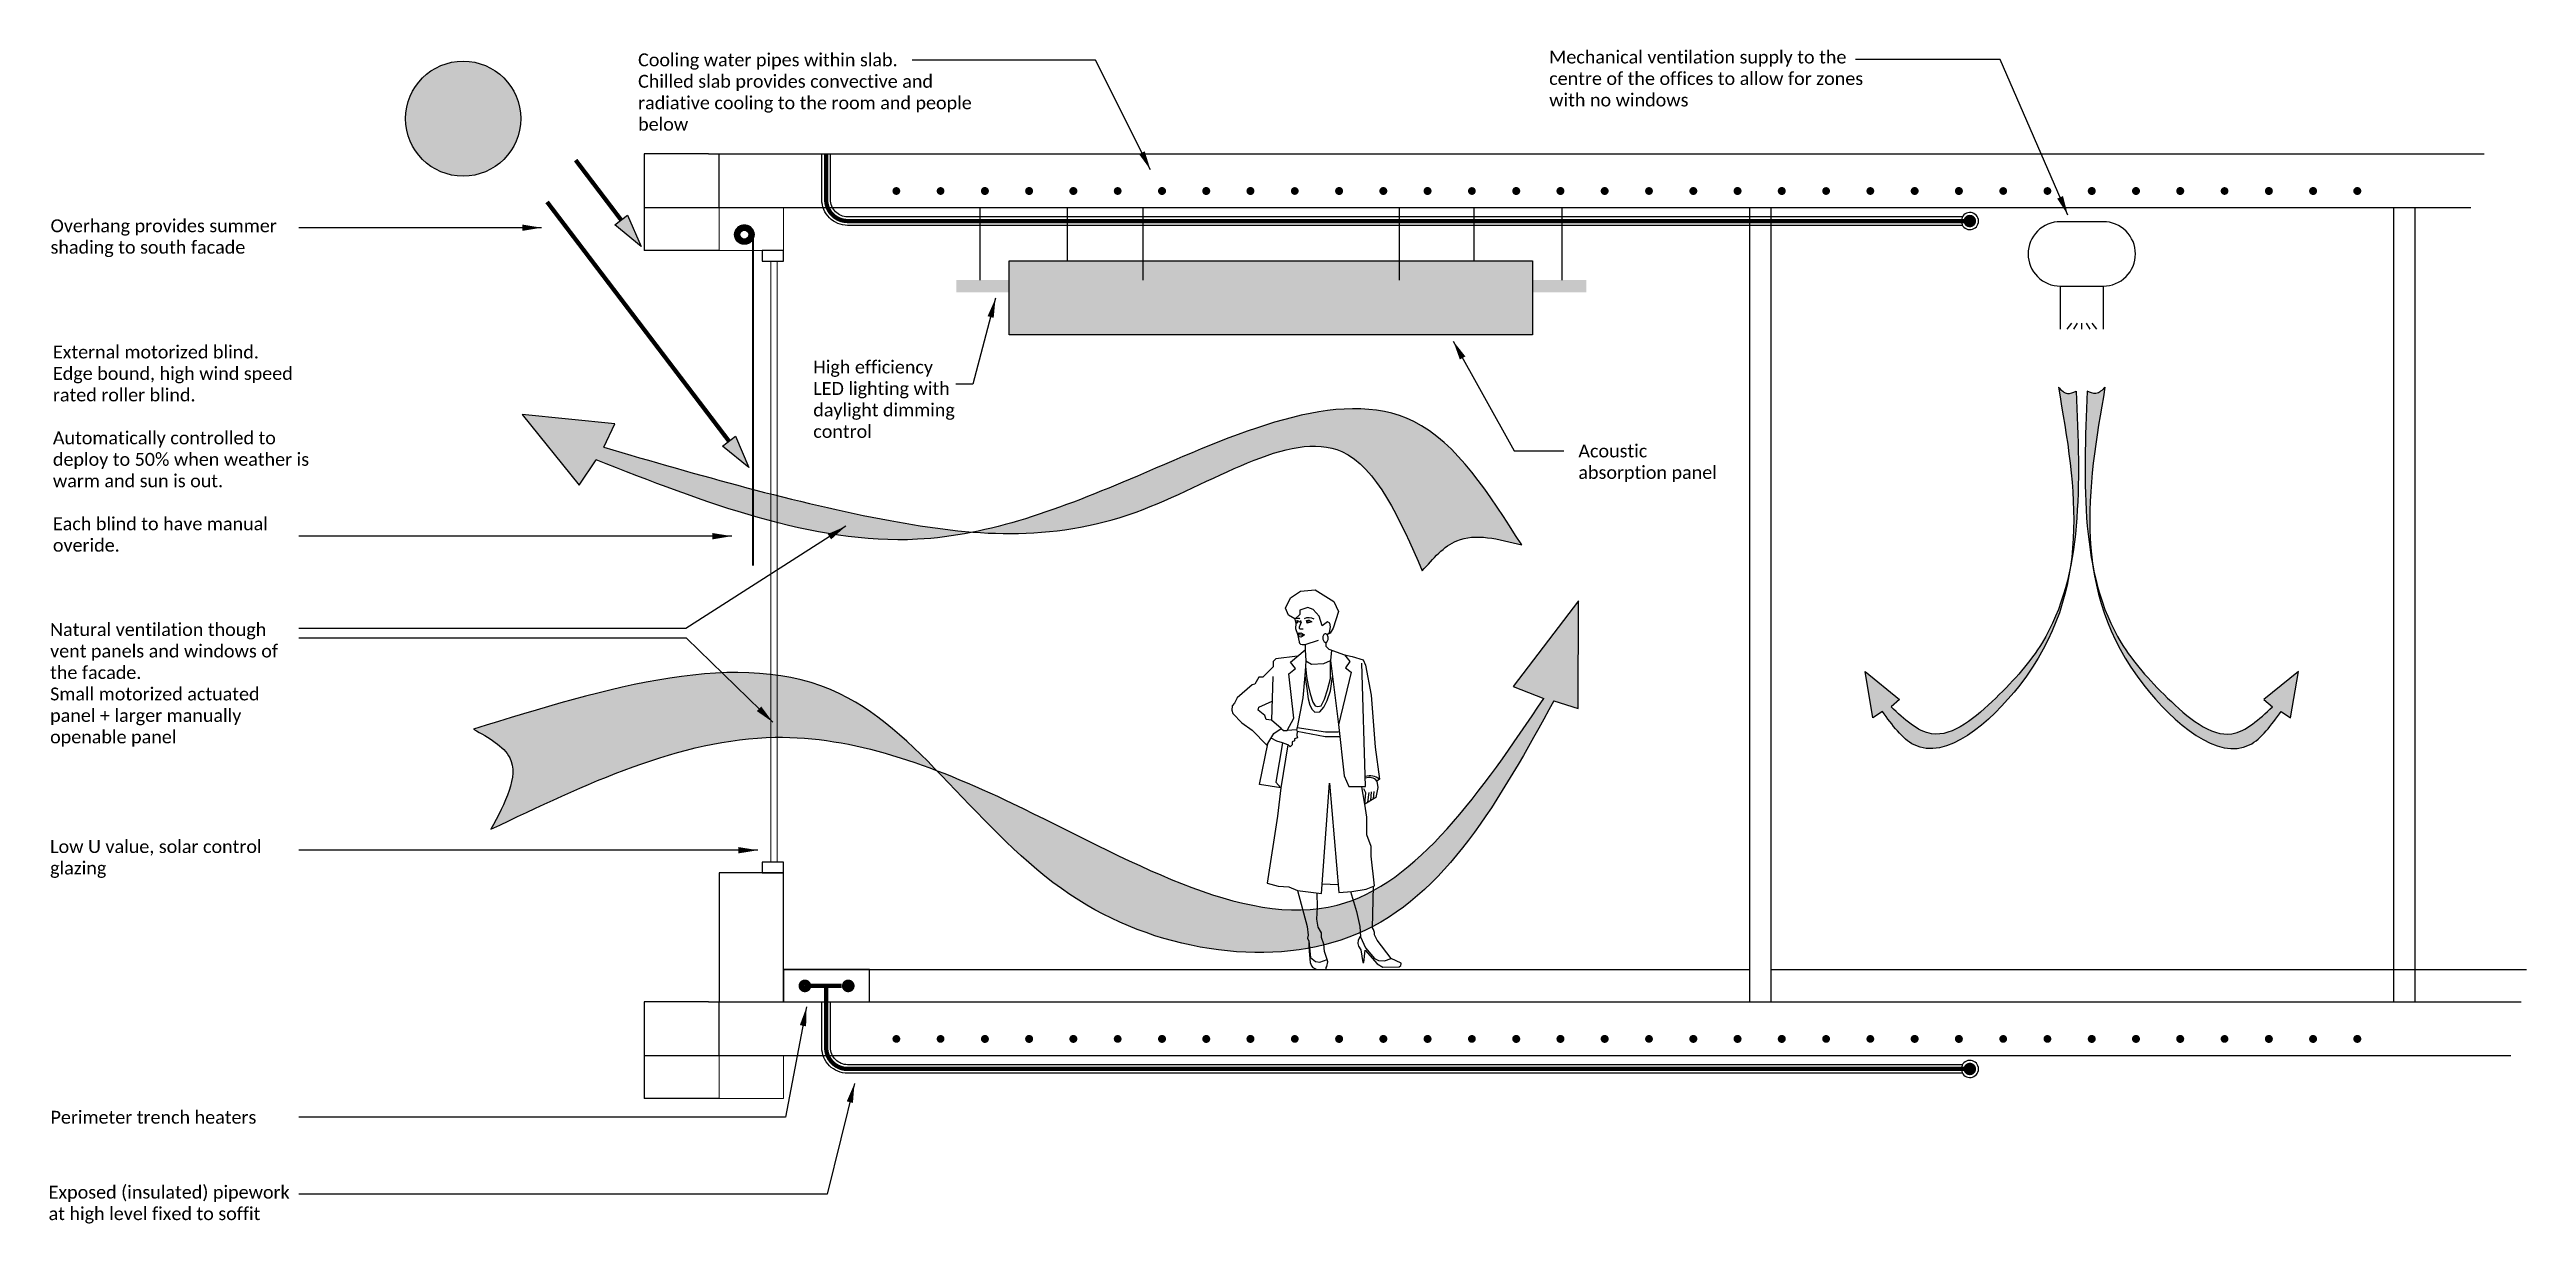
# Model space of a CAD drawing. Header units: millimetres. Extents: x 34 to 11572, y -6 to 5463.
import ezdxf

# ---------------------------------------------------------------- set-up
doc = ezdxf.new("R2010")
doc.units = ezdxf.units.MM
doc.header["$LTSCALE"] = 5
doc.header["$MEASUREMENT"] = 0
doc.linetypes.add('HIDDEN', pattern=[0.375, 0.25, -0.125])
doc.layers.get('0').update_dxf_attribs({"linetype": 'CONTINUOUS'})
doc.layers.add('details', color=18, linetype='CONTINUOUS', lineweight=5, true_color=0x000000)
doc.layers.add('DIEN HOA', color=250, linetype='CONTINUOUS')
doc.styles.add('NORMAL', font='calibril.ttf', dxfattribs={"height": 2})
doc.dimstyles.new('MFPNORM', dxfattribs={"dimtxt": 1.75, "dimasz": 3, "dimexe": 2, "dimexo": 2, "dimgap": 1, "dimtad": 1, "dimdec": 0, "dimrnd": 1, "dimdsep": 46, "dimtxsty": 'NORMAL', "dimblk": 'ARCHTICK', "dimcen": 2.5, "dimdle": 2, "dimclrd": 9, "dimclre": 9, "dimclrt": 256, "dimadec": 0, "dimazin": 0, "dimtp": 1, "dimtm": 1, "dimtfac": 1, "dimtdec": 0, "dimtmove": 2, "dimatfit": 2, "dimfxl": 1, "dimtolj": 1, "dimarcsym": 0})

# ---------------------------------------------------------------- blocks, each defined once
blk = doc.blocks.new('A$C65FF359B')
at = {"layer": 'DIEN HOA'}
for points in [[(294, 1634), (265, 1651), (251, 1683), (274, 1731), (320, 1763), (389, 1769), (476, 1715), (498, 1668), (472, 1590), (459, 1567), (444, 1560), (455, 1571), (461, 1596), (458, 1614), (447, 1620), (422, 1601), (407, 1646), (380, 1678), (355, 1687), (317, 1674), (317, 1654), (294, 1633)], [(294, 1633), (299, 1612), (297, 1589), (306, 1563), (315, 1527), (315, 1525), (316, 1520), (320, 1516), (328, 1515), (343, 1515), (405, 1535)], [(306, 1626), (306, 1615), (302, 1614), (301, 1624), (306, 1626), (320, 1618)], [(321, 1626), (322, 1618), (323, 1618), (314, 1595), (314, 1591), (318, 1587), (324, 1587), (333, 1588)], [(358, 1630), (374, 1620), (351, 1614), (348, 1626), (355, 1628), (355, 1615)], [(343, 1515), (343, 1490), (346, 1438), (344, 1413), (341, 1370), (331, 1266), (331, 1266), (305, 1128), (302, 1117), (259, 1114), (290, 1171), (266, 1377), (297, 1403), (274, 1432), (342, 1490)], [(307, 1460), (205, 1447), (194, 1435), (194, 1410), (145, 1362), (126, 1362), (108, 1329), (95, 1327), (25, 1266), (13, 1241), (2, 1229), (0, 1209), (6, 1193), (47, 1149), (47, 1149), (95, 1115), (163, 1046), (163, 1046), (197, 1100), (230, 1123), (186, 1162), (160, 1165), (154, 1184), (124, 1208), (127, 1223), (188, 1250)], [(344, 1413), (349, 1366), (356, 1324), (366, 1285), (378, 1245), (389, 1228), (402, 1225), (417, 1229), (433, 1259), (446, 1303), (460, 1356), (460, 1440)], [(346, 1438), (372, 1423), (429, 1426), (460, 1440)], [(465, 1488), (460, 1440), (497, 1141), (524, 902), (546, 853), (624, 853), (606, 1427)], [(192, 1365), (186, 1162)], [(341, 1370), (350, 1309), (357, 1261), (364, 1232), (375, 1211), (388, 1199), (410, 1200), (430, 1222), (445, 1253), (460, 1298), (469, 1365)], [(237, 1056), (205, 873), (229, 846), (130, 862), (168, 1052)], [(262, 1047), (229, 846), (213, 714), (165, 402), (216, 389), (266, 385), (306, 368), (419, 355), (455, 869), (499, 359), (560, 364), (626, 375), (666, 390), (650, 528), (650, 574), (629, 628), (630, 710), (630, 710), (621, 770), (607, 852)], [(302, 1117), (305, 1110), (303, 1090), (306, 1080), (293, 1075), (292, 1065), (281, 1061), (281, 1047), (273, 1037), (262, 1047), (237, 1056), (210, 1064), (184, 1078)], [(230, 1123), (241, 1113), (259, 1114)], [(305, 1128), (437, 1108), (498, 1108)], [(305, 1111), (435, 1086), (501, 1086)], [(635, 780), (640, 825)], [(648, 787), (652, 828)], [(660, 795), (663, 830)], [(307, 369), (352, 201), (352, 201), (357, 160), (353, 146), (360, 133), (367, 56), (391, 37), (411, 34), (445, 47), (433, 84), (430, 119), (419, 149), (419, 171), (403, 198), (396, 235), (400, 291), (399, 356)], [(422, 400), (496, 397)], [(554, 364), (581, 271), (597, 201), (600, 153), (623, 101), (666, 52), (684, 43), (712, 41), (743, 51)], [(599, 154), (589, 137), (588, 121), (591, 109), (602, 92), (611, 33), (616, 33), (622, 91), (677, 27), (704, 11), (780, 13), (788, 19), (790, 27), (789, 30), (743, 51), (677, 137), (665, 162), (665, 172), (660, 187), (656, 194), (661, 388)], [(360, 133), (360, 104), (365, 33), (372, 17), (378, 10), (397, 0), (440, 2), (440, 9), (444, 14), (448, 36), (445, 47)]]:
    blk.add_lwpolyline(points, dxfattribs=at)
at = {"layer": 'DIEN HOA', "elevation": -9}
for points in [[(300, 1636, -0.275883), (318, 1634, 0.682353)], [(340, 1636, -0.277773), (382, 1634, -0.090687)], [(688, 887, 0.226866), (623, 900, -10.20443)], [(676, 878, 0.351681), (623, 891, 4.785971)]]:
    blk.add_lwpolyline(points, format="xyb", dxfattribs=at)
at = {"layer": 'DIEN HOA'}
blk.add_lwpolyline([(310, 1561), (314, 1569), (319, 1566), (322, 1568), (339, 1560), (328, 1551, -0.673417), (311, 1561), (322, 1559), (339, 1560)], format="xyb", dxfattribs=at)
at = {"layer": 'DIEN HOA', "elevation": -9}
blk.add_lwpolyline([(450, 1545, 0.064312), (448, 1553, 0.077228), (445, 1559, 0.107167), (441, 1563, 0.145658), (436, 1564, 0.145658), (432, 1562, 0.107167), (428, 1558, 0.077228), (425, 1551, 0.064312), (425, 1543, 0.064312), (426, 1536, 0.077228), (429, 1530, 0.107167), (434, 1525, 0.145658), (438, 1524, 0.145658), (443, 1526, 0.107167), (447, 1531, 0.077228), (449, 1537, 0.064312)], format="xyb", close=True, dxfattribs=at)
for points in [[(438, 1524), (439, 1507), (453, 1492), (526, 1466), (561, 1459), (613, 1443), (623, 1418), (623, 1418), (650, 1279), (668, 1036), (688, 887), (676, 878), (681, 848), (671, 802), (621, 770), (625, 823), (616, 842)], [(526, 1466), (550, 1435), (530, 1405), (557, 1386), (497, 1140)]]:
    blk.add_lwpolyline(points, dxfattribs=at)
blk = doc.blocks.new('arrow head')
h = blk.add_hatch(color=41)
h.dxf.hatch_style = 1
h.paths.add_polyline_path([(30, 23), (-30, -23), (93, -123)])
at = {"color": 41}
for p, q in [((-30, -23), (30, 23)), ((30, 23), (93, -123)), ((93, -123), (-30, -23))]:
    blk.add_line(p, q, dxfattribs=at)
blk = doc.blocks.new('arrow 2')
at = {"true_color": 0xfee1e2}
h = blk.add_hatch(color=7, dxfattribs=at)
h.dxf.hatch_style = 1
edge = h.paths.add_edge_path()
edge.add_spline(control_points=[(8433, 2845), (8679, 2827), (9263, 2867), (10154, 3506), (10418, 2906), (10524, 2664)], knot_values=[1773.639181, 1773.639181, 1773.639181, 1773.639181, 2522.998788, 3521.624684, 4192.275971, 4192.275971, 4192.275971, 4192.275971], degree=3, periodic=0)
edge.add_spline(control_points=[(10524, 2664), (10574, 2722), (10695, 2861), (10879, 2813), (10987, 2785)], knot_values=[0, 0, 0, 0, 213.636469, 515.835119, 515.835119, 515.835119, 515.835119], degree=3, periodic=0)
edge.add_spline(control_points=[(10987, 2785), (10836, 3023), (10427, 3669), (9343, 3154), (8681, 2895), (8433, 2845)], knot_values=[0, 0, 0, 0, 764.372595, 2075.829069, 2865.548781, 2865.548781, 2865.548781, 2865.548781], degree=3, periodic=0)
h = blk.add_hatch(color=7, dxfattribs=at)
h.dxf.hatch_style = 1
edge = h.paths.add_edge_path()
edge.add_line((6712, 3240), (6762, 3349))
edge.add_line((6762, 3349), (6331, 3393))
edge.add_line((6331, 3393), (6597, 3063))
edge.add_line((6597, 3063), (6675, 3181))
edge.add_spline(control_points=[(6675, 3181), (7180, 2984), (7777, 2751), (8346, 2828), (8433, 2845)], knot_values=[2865.548781, 2865.548781, 2865.548781, 2865.548781, 4408.184879, 4685.174474, 4685.174474, 4685.174474, 4685.174474], degree=3, periodic=0)
edge.add_spline(control_points=[(8433, 2845), (8303, 2855), (7726, 2944), (7155, 3111), (6712, 3240)], knot_values=[0, 0, 0, 0, 397.158991, 1773.639181, 1773.639181, 1773.639181, 1773.639181], degree=3, periodic=0)
at = {"color": 7, "true_color": 0xfee1e2, "flags": 128}
blk.add_lwpolyline([(6712, 3240), (6762, 3349), (6331, 3393), (6597, 3063), (6675, 3181)], dxfattribs=at)
at = {"color": 7, "true_color": 0xfee1e2}
for points, knots in [([(10987, 2785), (10836, 3023), (10427, 3669), (9238, 3104), (8035, 2650), (7180, 2984), (6675, 3181)], [0, 0, 0, 0, 764.372595, 2075.829069, 3142.538376, 4685.174474, 4685.174474, 4685.174474, 4685.174474]), ([(6712, 3240), (7155, 3111), (7968, 2873), (9117, 2762), (10154, 3506), (10418, 2906), (10524, 2664)], [0, 0, 0, 0, 1376.48019, 2522.998788, 3521.624684, 4192.275971, 4192.275971, 4192.275971, 4192.275971]), ([(10524, 2664), (10574, 2722), (10695, 2861), (10879, 2813), (10987, 2785)], [0, 0, 0, 0, 213.636469, 515.835119, 515.835119, 515.835119, 515.835119])]:
    blk.add_open_spline(points, degree=3, knots=knots, dxfattribs=at)
blk = doc.blocks.new('arrow 1')
at = {"true_color": 0xe0fafa}
h = blk.add_hatch(color=7, dxfattribs=at)
h.dxf.hatch_style = 1
edge = h.paths.add_edge_path()
edge.add_spline(control_points=[(10792.7, 1382.1), (10548.3, 1022), (10019.7, 242.6), (9061.1, 831.6), (8533.3, 1065.5), (8436.3, 1102.6)], knot_values=[1815.896739, 1815.896739, 1815.896739, 1815.896739, 2950.382294, 4270.815485, 4571.275775, 4571.275775, 4571.275775, 4571.275775], degree=3, periodic=0)
edge.add_spline(control_points=[(8436.3, 1102.6), (8604.4, 930.5), (9027, 435), (10221.5, 266.2), (10622.4, 993.7), (10831.8, 1373.5)], knot_values=[0, 0, 0, 0, 716.164615, 1802.4177, 2989.144962, 2989.144962, 2989.144962, 2989.144962], degree=3, periodic=0)
edge.add_line((10831.8, 1373.5), (10925.8, 1343.9))
edge.add_line((10925.8, 1343.9), (10927.7, 1760.9))
edge.add_line((10927.7, 1760.9), (10673.2, 1429.5))
edge.add_line((10673.2, 1429.5), (10792.7, 1382.1))
h = blk.add_hatch(color=7, dxfattribs=at)
h.dxf.hatch_style = 1
edge = h.paths.add_edge_path()
edge.add_spline(control_points=[(8436.3, 1102.6), (8316.5, 1225.1), (7860.9, 1642.8), (7156.7, 1424.3), (6637.9, 1263.3)], knot_values=[2989.144962, 2989.144962, 2989.144962, 2989.144962, 3499.35314, 4927.526562, 4927.526562, 4927.526562, 4927.526562], degree=3, periodic=0)
edge.add_spline(control_points=[(6637.9, 1263.3), (6696.6, 1230.2), (6849.3, 1144), (6760.2, 977.3), (6705.3, 874.6)], knot_values=[0, 0, 0, 0, 179.196054, 465.99258, 465.99258, 465.99258, 465.99258], degree=3, periodic=0)
edge.add_spline(control_points=[(6705.3, 874.6), (7073.2, 1050.4), (7649.3, 1325.6), (8224.4, 1183.6), (8436.3, 1102.6)], knot_values=[0, 0, 0, 0, 1159.690592, 1815.896739, 1815.896739, 1815.896739, 1815.896739], degree=3, periodic=0)
at = {"color": 7, "true_color": 0xe0fafa, "flags": 128}
blk.add_lwpolyline([(10831.8, 1373.5), (10925.8, 1343.9), (10927.7, 1760.9), (10673.2, 1429.5), (10792.7, 1382.1)], dxfattribs=at)
at = {"color": 7, "true_color": 0xe0fafa}
for points, knots in [([(10831.8, 1373.5), (10622.4, 993.7), (10221.5, 266.2), (8823.1, 463.9), (8121, 1723.5), (7156.7, 1424.3), (6637.9, 1263.3)], [0, 0, 0, 0, 1186.727263, 2272.980348, 3499.35314, 4927.526562, 4927.526562, 4927.526562, 4927.526562]), ([(6705.3, 874.6), (7073.2, 1050.4), (7744.6, 1371.1), (8832.8, 971.8), (10019.7, 242.6), (10548.3, 1022), (10792.7, 1382.1)], [0, 0, 0, 0, 1159.690592, 2116.357029, 3436.790219, 4571.275775, 4571.275775, 4571.275775, 4571.275775]), ([(6637.9, 1263.3), (6696.6, 1230.2), (6849.3, 1144), (6760.2, 977.3), (6705.3, 874.6)], [0, 0, 0, 0, 179.196054, 465.99258, 465.99258, 465.99258, 465.99258])]:
    blk.add_open_spline(points, degree=3, knots=knots, dxfattribs=at)
blk = doc.blocks.new('_ArchTick')
at = {"color": 0, "linetype": 'ByBlock', "const_width": 0.15}
blk.add_lwpolyline([(-0.5, -0.5), (0.5, 0.5)], dxfattribs=at)

msp = doc.modelspace()

# ---------------------------------------------------------------- hatches: boundary and pattern name
h = msp.add_hatch(color=41)
h.dxf.hatch_style = 1
h.paths.add_polyline_path([(2230, 5141, 1), (1693, 5141, 1)])
h = msp.add_hatch()
h.set_pattern_fill('ANSI37', color=253)
h.set_pattern_definition([(45, (-23204.90321, 944.32271), (-0.08838834765, 0.08838834765), []), (135, (-23204.90321, 944.32271), (-0.08838834765, -0.08838834765), [])])
h.paths.add_polyline_path([(3226, 4601, 1), (3316, 4601, 1)])
h.paths.add_polyline_path([(3292, 4601, -1), (3250, 4601, -1)], flags=16)
at = {"true_color": 0xeaebea}
h = msp.add_hatch(color=254, dxfattribs=at)
h.dxf.hatch_style = 1
h.paths.add_polyline_path([(5239, 4389), (4258, 4389), (4258, 4361), (5239, 4361)])
at = {"true_color": 0xc6d6d7}
h = msp.add_hatch(color=254, dxfattribs=at)
h.dxf.hatch_style = 1
h.paths.add_polyline_path([(4505, 4479), (6942, 4479), (6942, 4134), (4505, 4134)])
at = {"true_color": 0xeaebea}
h = msp.add_hatch(color=254, dxfattribs=at)
h.dxf.hatch_style = 1
h.paths.add_polyline_path([(7193, 4389), (6212, 4389), (6212, 4361), (7193, 4361)])
at = {"true_color": 0xf6f8a5}
h = msp.add_hatch(color=51, dxfattribs=at)
h.dxf.hatch_style = 1
h.paths.add_polyline_path([(4258, 4361), (5239, 4361), (5239, 4332), (4258, 4332)])
h = msp.add_hatch(color=51, dxfattribs=at)
h.dxf.hatch_style = 1
h.paths.add_polyline_path([(6212, 4361), (7193, 4361), (7193, 4332), (6212, 4332)])
at = {"true_color": 0xdfe6fc}
h = msp.add_hatch(color=7, dxfattribs=at)
h.dxf.hatch_style = 1
edge = h.paths.add_edge_path()
edge.add_spline(control_points=[(9392, 3890), (9474, 3417), (9588, 2754), (8786, 2083), (8618, 2316), (8572, 2380)], knot_values=[0, 0, 0, 0, 1398.949413, 1965.156468, 2179.968313, 2179.968313, 2179.968313, 2179.968313], degree=3, periodic=0)
edge.add_line((8572, 2380), (8528, 2350))
edge.add_line((8528, 2350), (8492, 2565))
edge.add_line((8492, 2565), (8652, 2435))
edge.add_line((8652, 2435), (8613, 2401))
edge.add_spline(control_points=[(8613, 2401), (8674, 2343), (8829, 2198), (9116, 2446), (9514, 2894), (9493, 3443), (9475, 3871)], knot_values=[0, 0, 0, 0, 226.819689, 568.958718, 904.769917, 2087.114895, 2087.114895, 2087.114895, 2087.114895], degree=3, periodic=0)
edge.add_spline(control_points=[(9475, 3871), (9461, 3865), (9430, 3852), (9406, 3876), (9392, 3890)], knot_values=[0, 0, 0, 0, 42.263581, 93.400865, 93.400865, 93.400865, 93.400865], degree=3, periodic=0)
h = msp.add_hatch(color=7, dxfattribs=at)
h.dxf.hatch_style = 1
edge = h.paths.add_edge_path()
edge.add_spline(control_points=[(9609, 3890), (9528, 3417), (9413, 2754), (10216, 2083), (10384, 2316), (10430, 2380)], knot_values=[0, 0, 0, 0, 1398.949413, 1965.156468, 2179.968313, 2179.968313, 2179.968313, 2179.968313], degree=3, periodic=0)
edge.add_line((10430, 2380), (10473, 2350))
edge.add_line((10473, 2350), (10510, 2565))
edge.add_line((10510, 2565), (10349, 2435))
edge.add_line((10349, 2435), (10389, 2401))
edge.add_spline(control_points=[(10389, 2401), (10327, 2343), (10173, 2198), (9885, 2446), (9487, 2894), (9509, 3443), (9526, 3871)], knot_values=[0, 0, 0, 0, 226.819689, 568.958718, 904.769917, 2087.114895, 2087.114895, 2087.114895, 2087.114895], degree=3, periodic=0)
edge.add_spline(control_points=[(9526, 3871), (9540, 3865), (9571, 3852), (9596, 3876), (9609, 3890)], knot_values=[0, 0, 0, 0, 42.263581, 93.400865, 93.400865, 93.400865, 93.400865], degree=3, periodic=0)

# ---------------------------------------------------------------- linework, layer by layer
for p, q in [((3104, 4977), (11376, 4977)), ((3154, 4727), (3154, 4977)), ((2804, 4727), (2804, 4527)), ((7954, 1027), (7954, 4727)), ((8054, 1027), (8054, 4727)), ((10954, 1027), (10954, 4727)), ((11054, 1027), (11054, 4727)), ((3154, 4527), (2804, 4527)), ((9453, 4188), (9431, 4161)), ((9480, 4188), (9462, 4161)), ((9501, 4161), (9501, 4188)), ((9521, 4188), (9539, 4161)), ((9548, 4188), (9570, 4161)), ((3454, 1177), (5481, 1177)), ((3454, 1177), (7954, 1177)), ((8054, 1177), (11572, 1177)), ((3104, 1027), (11548, 1027)), ((3154, 777), (3154, 1027)), ((2804, 777), (2804, 577)), ((3154, 577), (2804, 577))]:
    msp.add_line(p, q)
at = {"color": 253}
for p, q in [((4370, 4389), (4370, 4727)), ((5128, 4389), (5128, 4727)), ((6323, 4389), (6323, 4727)), ((7081, 4389), (7081, 4727))]:
    msp.add_line(p, q, dxfattribs=at)
at = {"color": 254, "true_color": 0xc6d6d7}
for p, q in [((4777, 4479), (4777, 4727)), ((6670, 4479), (6670, 4727))]:
    msp.add_line(p, q, dxfattribs=at)
for points in [[(3104, 4977), (2804, 4977), (2804, 4727), (11314, 4727)], [(3104, 1027), (2804, 1027), (2804, 777), (11499, 777)]]:
    msp.add_lwpolyline(points)
at = {"color": 250, "flags": 128}
for points in [[(8945, 4644), (3752, 4644, -0.414214), (3632, 4764), (3632, 4977)], [(8945, 4684), (3752, 4684, -0.414214), (3672, 4764), (3672, 4977)], [(8945, 694), (3752, 694, -0.414214), (3632, 814), (3632, 1027)], [(8945, 734), (3752, 734, -0.414214), (3672, 814), (3672, 1027)]]:
    msp.add_lwpolyline(points, format="xyb", dxfattribs=at)
at = {"color": 23, "true_color": 0xee7d5d, "const_width": 20, "flags": 128}
for points in [[(8965, 4664), (3752, 4664, -0.414214), (3652, 4764), (3652, 4977)], [(8965, 714), (3752, 714, -0.414214), (3652, 814), (3652, 1101)]]:
    msp.add_lwpolyline(points, format="xyb", dxfattribs=at)
at = {"color": 41, "const_width": 20, "flags": 128}
for points in [[(2485, 4948), (2697, 4669)], [(2352, 4753), (3199, 3639)]]:
    msp.add_lwpolyline(points, dxfattribs=at)
msp.add_lwpolyline([(9401, 4361), (9601, 4361, 0.414214), (9751, 4511), (9751, 4511, 0.414214), (9601, 4661), (9401, 4661, 0.414214), (9251, 4511), (9251, 4511, 0.414214)], format="xyb", close=True)
at = {"color": 253, "linetype": 'HIDDEN', "const_width": 10, "flags": 128}
msp.add_lwpolyline([(3311, 4604), (3311, 3058)], dxfattribs=at)
for points in [[(3354, 4477), (3454, 4477), (3454, 4527), (3354, 4527)], [(3154, 1027), (3454, 1027), (3454, 1627), (3154, 1627)], [(3354, 1627), (3454, 1627), (3454, 1677), (3354, 1677)], [(3454, 1027), (3854, 1027), (3854, 1177), (3454, 1177)]]:
    msp.add_lwpolyline(points, close=True)
at = {"color": 254, "true_color": 0xc6d6d7}
msp.add_lwpolyline([(4505, 4479), (6942, 4479), (6942, 4134), (4505, 4134)], close=True, dxfattribs=at)
at = {"flags": 128}
for points in [[(9401, 4361), (9401, 4161)], [(9601, 4361), (9601, 4161)]]:
    msp.add_lwpolyline(points, dxfattribs=at)
at = {"color": 7, "true_color": 0xdfe6fc, "flags": 128}
for points in [[(8572, 2380), (8528, 2350), (8492, 2565), (8652, 2435), (8613, 2401)], [(10430, 2380), (10473, 2350), (10510, 2565), (10349, 2435), (10389, 2401)]]:
    msp.add_lwpolyline(points, dxfattribs=at)
at = {"color": 23, "true_color": 0xee7d5d, "const_width": 20, "flags": 128}
for points in [[(3652, 1101), (3579, 1101)], [(3652, 1101), (3725, 1101)]]:
    msp.add_lwpolyline(points, dxfattribs=at)
at = {"color": 41}
msp.add_circle((1961, 5141), 268, dxfattribs=at)
at = {"color": 253}
for radius in [45.3, 21.1]:
    msp.add_circle((3271, 4601), radius, dxfattribs=at)
for centre in [(8980, 4664), (8980, 714)]:
    msp.add_arc(centre, 39.8, 194.546, 165.454)
at = {"color": 7, "true_color": 0xdfe6fc}
for points, knots in [([(9392, 3890), (9474, 3417), (9588, 2754), (8786, 2083), (8618, 2316), (8572, 2380)], [0, 0, 0, 0, 1398.949413, 1965.156468, 2179.968313, 2179.968313, 2179.968313, 2179.968313]), ([(9475, 3871), (9493, 3443), (9514, 2894), (9116, 2446), (8829, 2198), (8674, 2343), (8613, 2401)], [0, 0, 0, 0, 1182.344979, 1518.156178, 1860.295206, 2087.114895, 2087.114895, 2087.114895, 2087.114895]), ([(9392, 3890), (9406, 3876), (9430, 3852), (9461, 3865), (9475, 3871)], [0, 0, 0, 0, 51.137284, 93.400865, 93.400865, 93.400865, 93.400865]), ([(9609, 3890), (9528, 3417), (9413, 2754), (10216, 2083), (10384, 2316), (10430, 2380)], [0, 0, 0, 0, 1398.949413, 1965.156468, 2179.968313, 2179.968313, 2179.968313, 2179.968313]), ([(9526, 3871), (9509, 3443), (9487, 2894), (9885, 2446), (10173, 2198), (10327, 2343), (10389, 2401)], [0, 0, 0, 0, 1182.344979, 1518.156178, 1860.295206, 2087.114895, 2087.114895, 2087.114895, 2087.114895]), ([(9609, 3890), (9596, 3876), (9571, 3852), (9540, 3865), (9526, 3871)], [0, 0, 0, 0, 51.137284, 93.400865, 93.400865, 93.400865, 93.400865])]:
    msp.add_open_spline(points, degree=3, knots=knots, dxfattribs=at)
at = {"layer": 'details'}
for p, q in [((3154, 4527), (3154, 4727)), ((3454, 4527), (3454, 4727)), ((3454, 4527), (3154, 4527)), ((3454, 1627), (3154, 1627)), ((3154, 1627), (3154, 1027)), ((3154, 577), (3154, 777)), ((3454, 577), (3454, 777)), ((3454, 577), (3154, 577))]:
    msp.add_line(p, q, dxfattribs=at)
at = {"layer": 'details', "color": 143, "true_color": 0x72afbb, "const_width": 18.2}
for points in [[(3970, 4804, 1), (3988, 4804, 1)], [(4176, 4804, 1), (4194, 4804, 1)], [(4382, 4804, 1), (4401, 4804, 1)], [(4588, 4804, 1), (4607, 4804, 1)], [(4794, 4804, 1), (4813, 4804, 1)], [(5001, 4804, 1), (5019, 4804, 1)], [(5207, 4804, 1), (5226, 4804, 1)], [(5413, 4804, 1), (5432, 4804, 1)], [(5619, 4804, 1), (5638, 4804, 1)], [(5826, 4804, 1), (5844, 4804, 1)], [(6032, 4804, 1), (6051, 4804, 1)], [(6238, 4804, 1), (6257, 4804, 1)], [(6444, 4804, 1), (6463, 4804, 1)], [(6651, 4804, 1), (6669, 4804, 1)], [(6857, 4804, 1), (6876, 4804, 1)], [(7063, 4804, 1), (7082, 4804, 1)], [(7269, 4804, 1), (7288, 4804, 1)], [(7476, 4804, 1), (7494, 4804, 1)], [(7682, 4804, 1), (7701, 4804, 1)], [(7888, 4804, 1), (7907, 4804, 1)], [(8094, 4804, 1), (8113, 4804, 1)], [(8301, 4804, 1), (8319, 4804, 1)], [(8507, 4804, 1), (8525, 4804, 1)], [(8713, 4804, 1), (8732, 4804, 1)], [(8919, 4804, 1), (8938, 4804, 1)], [(9126, 4804, 1), (9144, 4804, 1)], [(9332, 4804, 1), (9350, 4804, 1)], [(9538, 4804, 1), (9557, 4804, 1)], [(9744, 4804, 1), (9763, 4804, 1)], [(9950, 4804, 1), (9969, 4804, 1)], [(10157, 4804, 1), (10175, 4804, 1)], [(10363, 4804, 1), (10382, 4804, 1)], [(10569, 4804, 1), (10588, 4804, 1)], [(10775, 4804, 1), (10794, 4804, 1)], [(3970, 854, 1), (3988, 854, 1)], [(4176, 854, 1), (4194, 854, 1)], [(4382, 854, 1), (4401, 854, 1)], [(4588, 854, 1), (4607, 854, 1)], [(4794, 854, 1), (4813, 854, 1)], [(5001, 854, 1), (5019, 854, 1)], [(5207, 854, 1), (5226, 854, 1)], [(5413, 854, 1), (5432, 854, 1)], [(5619, 854, 1), (5638, 854, 1)], [(5826, 854, 1), (5844, 854, 1)], [(6032, 854, 1), (6051, 854, 1)], [(6238, 854, 1), (6257, 854, 1)], [(6444, 854, 1), (6463, 854, 1)], [(6651, 854, 1), (6669, 854, 1)], [(6857, 854, 1), (6876, 854, 1)], [(7063, 854, 1), (7082, 854, 1)], [(7269, 854, 1), (7288, 854, 1)], [(7476, 854, 1), (7494, 854, 1)], [(7682, 854, 1), (7701, 854, 1)], [(7888, 854, 1), (7907, 854, 1)], [(8094, 854, 1), (8113, 854, 1)], [(8301, 854, 1), (8319, 854, 1)], [(8507, 854, 1), (8525, 854, 1)], [(8713, 854, 1), (8732, 854, 1)], [(8919, 854, 1), (8938, 854, 1)], [(9126, 854, 1), (9144, 854, 1)], [(9332, 854, 1), (9350, 854, 1)], [(9538, 854, 1), (9557, 854, 1)], [(9744, 854, 1), (9763, 854, 1)], [(9950, 854, 1), (9969, 854, 1)], [(10157, 854, 1), (10175, 854, 1)], [(10363, 854, 1), (10382, 854, 1)], [(10569, 854, 1), (10588, 854, 1)], [(10775, 854, 1), (10794, 854, 1)]]:
    msp.add_lwpolyline(points, format="xyb", close=True, dxfattribs=at)
at = {"layer": 'details', "color": 23, "true_color": 0xee7d5d, "const_width": 29.1}
for points in [[(8994, 4664, -1), (8965, 4664, -1)], [(3538, 1101, 1), (3568, 1101, 1)], [(3770, 1101, -1), (3740, 1101, -1)], [(8994, 714, -1), (8965, 714, -1)]]:
    msp.add_lwpolyline(points, format="xyb", close=True, dxfattribs=at)
at = {"layer": 'details', "color": 141}
msp.add_lwpolyline([(3394, 4477), (3424, 4477), (3424, 1677), (3394, 1677)], close=True, dxfattribs=at)

# ---------------------------------------------------------------- block references
for name, p in [('arrow head', (2697, 4669)), ('arrow 2', (-4095, 370)), ('arrow head', (3199, 3639))]:
    msp.add_blockref(name, p)
at = {"xscale": 1.199999999999999, "yscale": 1.199999999999999, "zscale": 1.199999999999999}
msp.add_blockref('arrow 1', (-5956, 781), dxfattribs=at)
at = {"layer": 'DIEN HOA', "linetype": 'Continuous'}
msp.add_blockref('A$C65FF359B', (5541, 1177), dxfattribs=at)

# ---------------------------------------------------------------- texts
at = {"layer": 'details', "char_height": 60, "attachment_point": 1, "style": 'NORMAL'}
for s, width, insert in [('Cooling water pipes within slab. \\PChilled slab provides convective and radiative cooling to the room and people below', 1648.05, (2776, 5445)), ('Mechanical ventilation supply to the centre of the offices to allow for zones with no windows  ', 1632.07, (7020, 5458)), ('Overhang provides summer shading to south facade', 1065.09, (39, 4672)), ('External motorized blind. \\PEdge bound, high wind speed rated roller blind.\\P\\PAutomatically controlled to deploy to 50% when weather is warm and sun is out. \\P\\PEach blind to have manual overide.  \\P   ', 1191.83, (50, 4084)), ('High efficiency LED lighting with daylight dimming control', 692.17, (3592, 4014)), ('Acoustic absorption panel ', 704.27, (7156, 3623)), ('Natural ventilation though vent panels and windows of the facade. \\PSmall motorized actuated panel + larger manually openable panel', 1130.4, (37, 2791)), ('Low U value, solar control glazing', 1090.91, (37, 1780)), ('Perimeter trench heaters', 1416.15, (39, 519)), ('Exposed (insulated) pipework at high level fixed to soffit', 1121.19, (30, 170))]:
    msp.add_mtext_dynamic_manual_height_columns(s, width=width, gutter_width=438, heights=[0], dxfattribs=dict(at, insert=insert))

# ---------------------------------------------------------------- leaders
for points, override in [([(5163, 4902), (4907, 5413), (4053, 5413)], {"dimscale": 30, "dimtxt": 87.5, "dimgap": 1, "dimtad": 0, "dimclrd": 252, "dimclre": 252}), ([(9436, 4692), (9121, 5416), (8447, 5416)], {"dimscale": 30, "dimtxt": 87.5, "dimgap": 1, "dimtad": 0, "dimclrd": 252, "dimclre": 252}), ([(2326, 4633), (1196, 4633)], {"dimscale": 30, "dimtxt": 87.5, "dimgap": 1, "dimtad": 0, "dimclrd": 252, "dimclre": 252}), ([(4441, 4304), (4336, 3904), (4256, 3904)], {"dimscale": 30, "dimtxt": 87.5, "dimgap": 1, "dimtad": 0, "dimclrd": 252, "dimclre": 252}), ([(6573, 4105), (6857, 3593), (7088, 3593)], {"dimscale": 30, "dimtxt": 87.5, "dimgap": 1, "dimtad": 0, "dimclrd": 252, "dimclre": 252}), ([(3743, 3242), (2998, 2766), (1196, 2766)], {"dimscale": 30, "dimtxt": 87.5, "dimgap": 1, "dimtad": 0, "dimclrd": 252, "dimclre": 252}), ([(3212, 3196), (1196, 3196)], {"dimscale": 30, "dimtxt": 87.5, "dimgap": 1, "dimtad": 0, "dimclrd": 252, "dimclre": 252}), ([(3404, 2329), (3001, 2721), (1196, 2721)], {"dimscale": 30, "dimtxt": 87.5, "dimgap": 1, "dimtad": 0, "dimclrd": 252, "dimclre": 252}), ([(3333, 1733), (1196, 1733)], {"dimscale": 30, "dimtxt": 87.5, "dimgap": 1, "dimtad": 0, "dimclrd": 252, "dimclre": 252}), ([(3561, 1004), (3462, 490), (1196, 490)], {"dimscale": 30, "dimtxt": 87.5, "dimclrd": 252, "dimclre": 252}), ([(3784, 647), (3656, 131), (1196, 131)], {"dimscale": 30, "dimtxt": 87.5, "dimgap": 1, "dimtad": 0, "dimclrd": 252, "dimclre": 252})]:
    msp.add_leader(points, dimstyle='MFPNORM', override=override)

doc.saveas('drawing.dxf')
